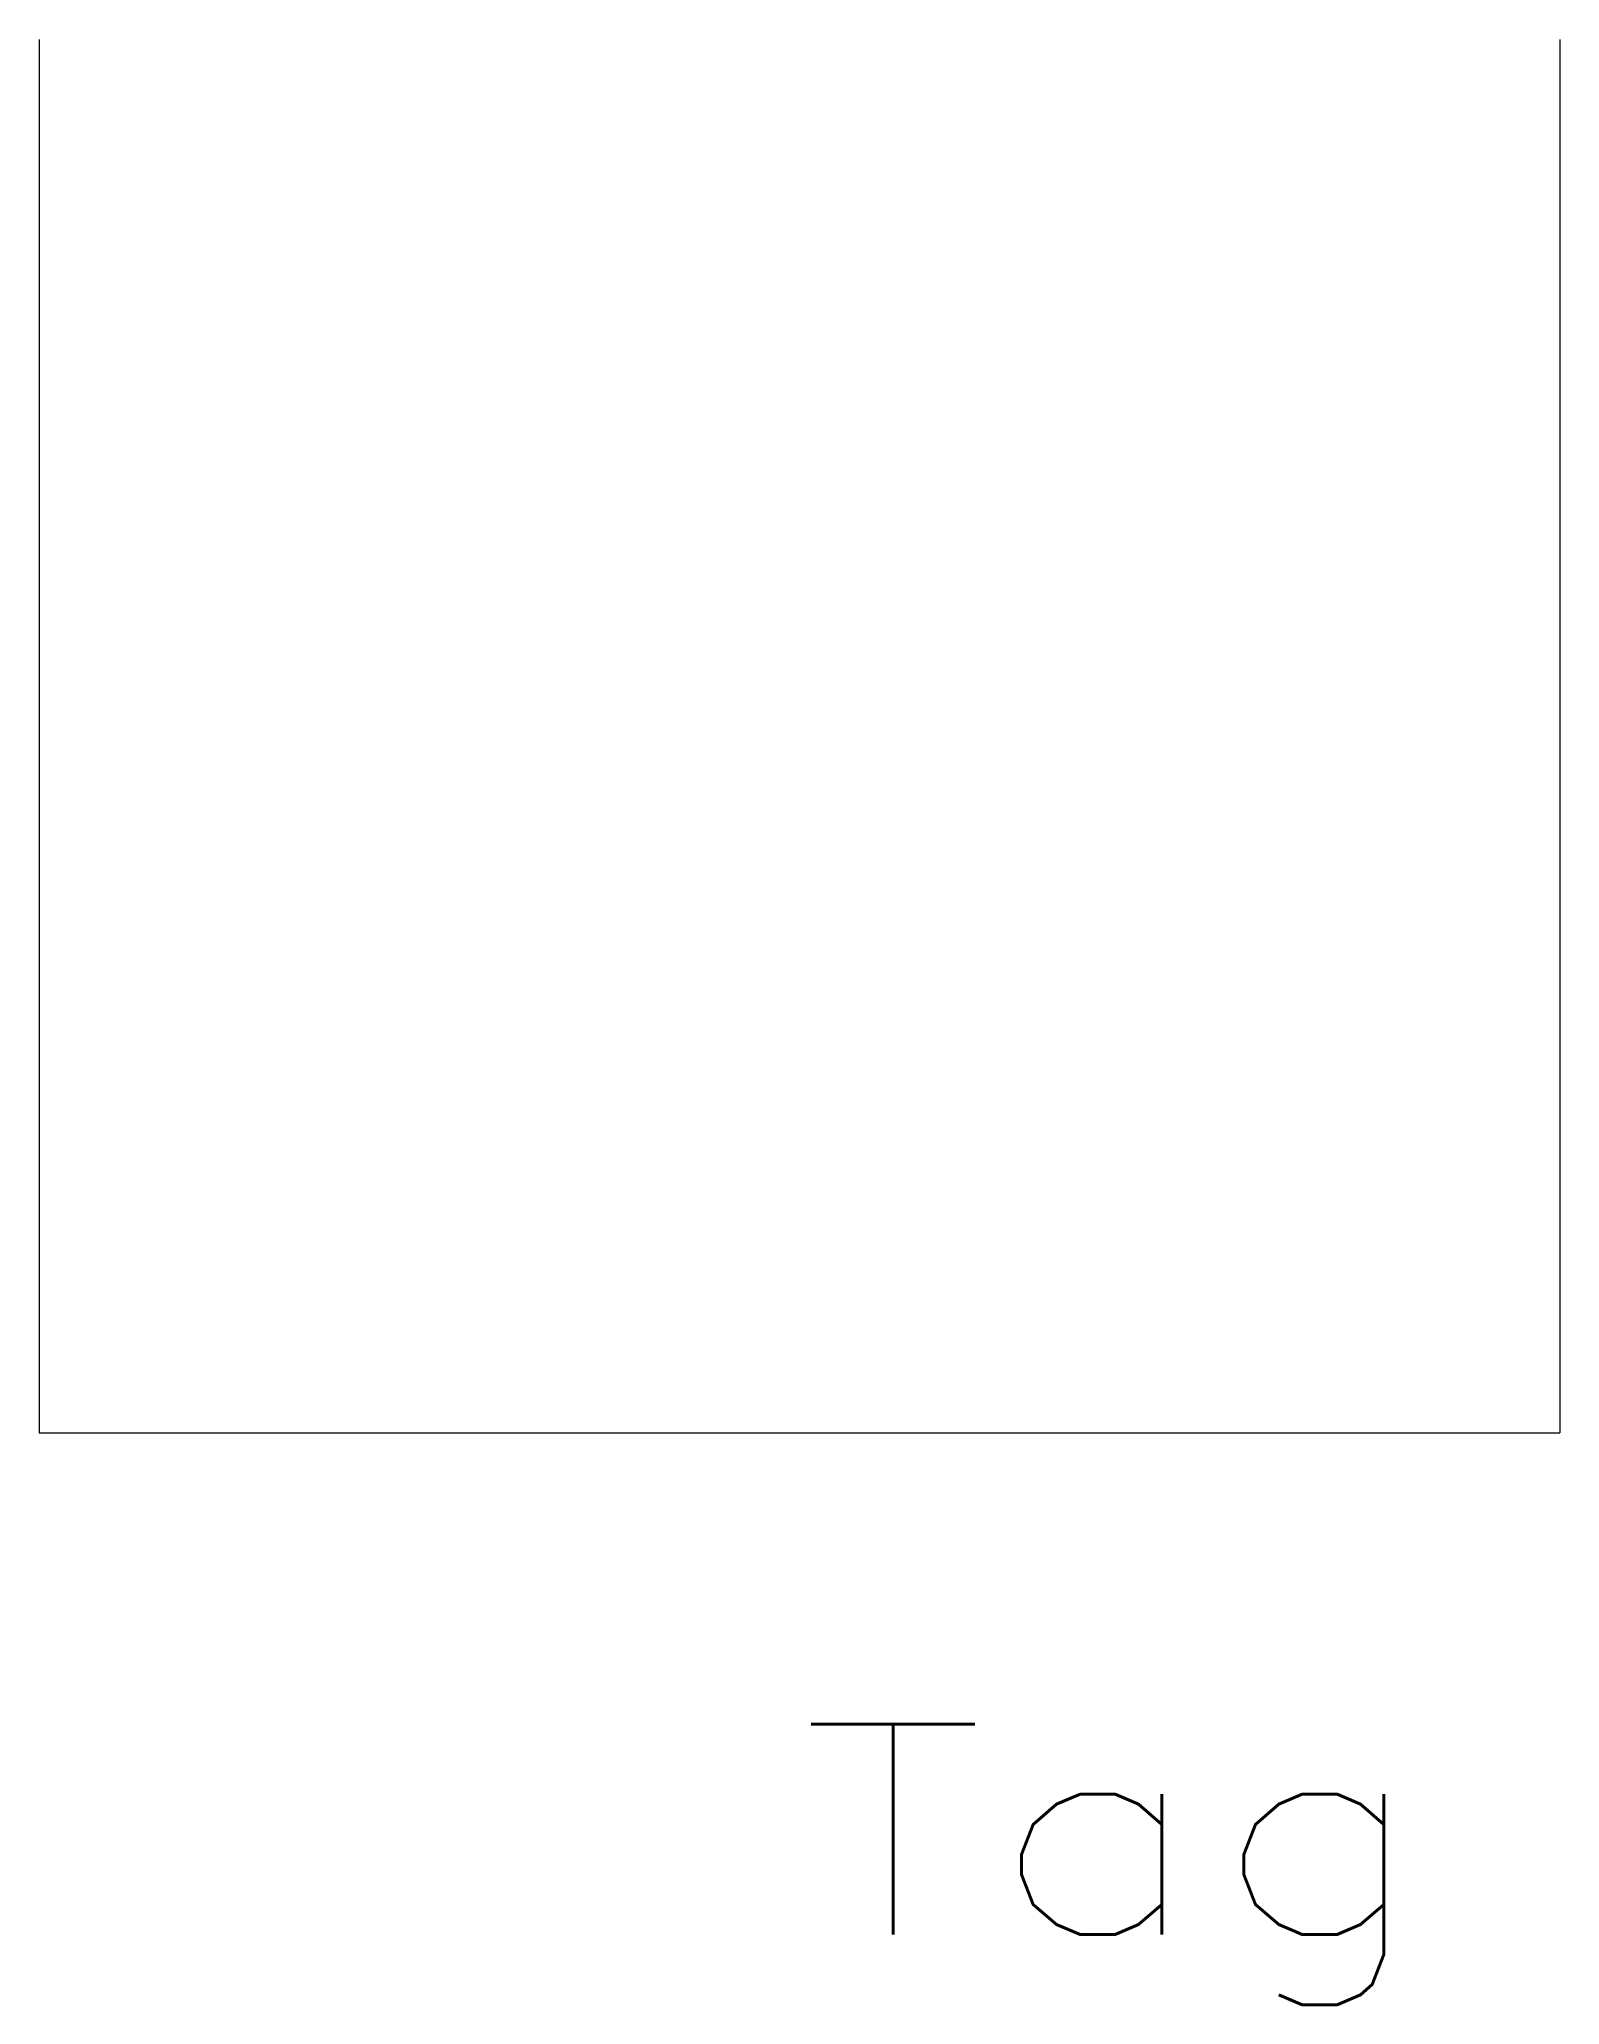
# Model space of a CAD drawing. Header units: inches. Extents: x -10.8 to 10.9, y -18 to 10.
import ezdxf
from ezdxf.enums import TextEntityAlignment as Align

# ---------------------------------------------------------------- set-up
doc = ezdxf.new("R2010")
doc.units = ezdxf.units.IN
doc.header["$MEASUREMENT"] = 0
doc.layers.get('0').update_dxf_attribs({"lineweight": 0})
doc.styles.add('STANDARD1', font='TXT.SHX')

msp = doc.modelspace()

# ---------------------------------------------------------------- linework, layer by layer
for p, q in [((-10.78, 9.984), (-10.78, -9.887)), ((10.898, 9.984), (10.898, -9.887)), ((-10.78, -9.887), (10.898, -9.887))]:
    msp.add_line(p, q)

# ---------------------------------------------------------------- texts
at = {"color": 7, "linetype": 'Continuous', "style": 'STANDARD1', "width": 1.166667}
msp.add_text('Tag', height=3, dxfattribs=at).set_placement((0.059, -17.041), (9.059, -17.041), align=Align.FIT)

doc.saveas('drawing.dxf')
